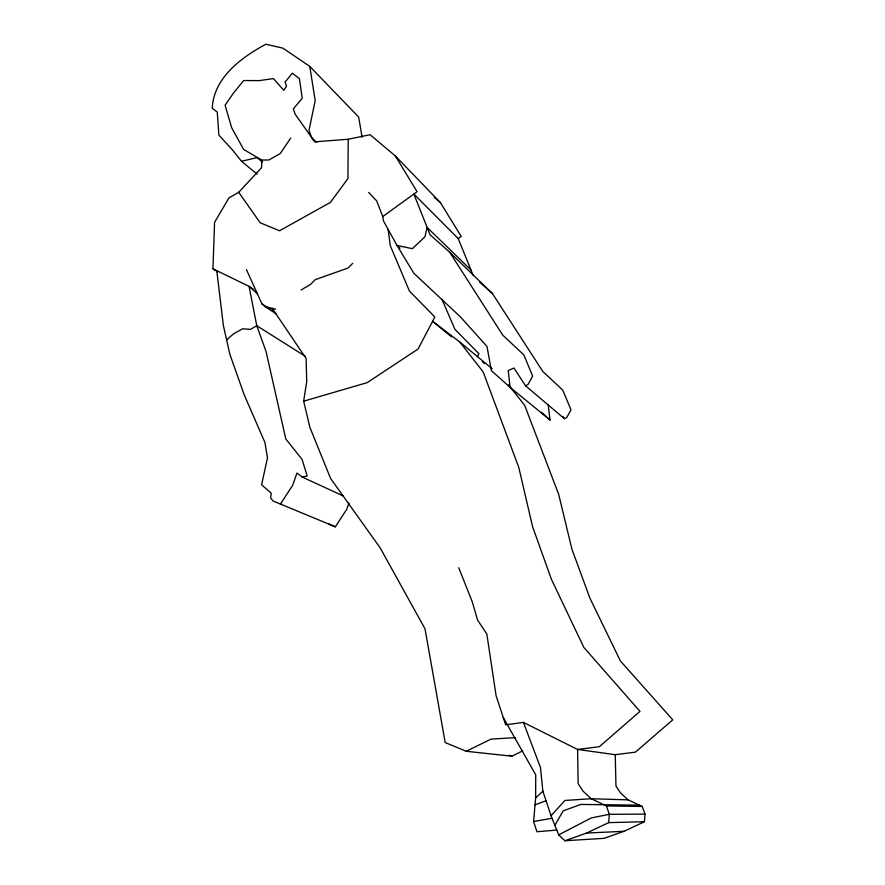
<?xml version="1.0" encoding="UTF-8"?>
<svg xmlns="http://www.w3.org/2000/svg" width="885" height="885" viewBox="0 0 885 885"><rect width="100%" height="100%" fill="white"/><g stroke="black" fill="none" stroke-linecap="round" stroke-linejoin="round"><path stroke-width="1.33" d="M556.776 830.075L536.941 831.734L533.6 821.523L535.624 797.927L535.724 774.817L503.244 717.503M348.225 139.244L347.916 178.604L330.382 202.422L279.505 230.786L260.135 222.743L238.718 192.288L261.551 167.763L261.772 160.096L243.607 149.421L231.704 127.761L225.078 105.238L233.33 93.29L243.685 80.524L259.006 80.635L273.454 78.599L283.842 90.336L286.541 86.133L285.103 82.084L292.327 73.189L299.429 78.688L302.239 98.29L293.3 108.888L295.225 114.309L314.706 141.843L348.225 139.244L370.118 134.73L395.374 155.992L440.453 202.654L461.229 236.45L458.209 238.585L473.298 275.711M217.522 271.85L212.942 268.808L214.579 222.301L228.994 197.853L238.718 192.288M523.422 722.403L540.481 767.549L542.859 791.168L551.045 815.782L558.689 834.876L564.929 840.75L604.079 838.338L624.069 831.281L644.424 821.722L644.988 814.123L642.244 806.467L628.118 799.863L620.451 792.838L615.96 786.057L615.241 754.684L577.595 749.462L523.422 722.403L505.645 724.826L496.098 695.732L486.838 634.036L477.568 620.053L472.247 601.756L458.729 567.728M564.929 840.75L586.589 833.062L608.67 822.619L609.334 814.311L606.413 805.936L591.18 798.735L582.95 791.068L578.148 783.667L577.595 749.462L599.333 746.708L639.988 711.363L583.834 647.422L551.443 579.365L532.549 526.553L518.776 467.357L483.144 371.866L459.78 342.008L432.621 321.31L434.8 316.93L409.467 291.121L390.285 245.687L388.139 229.414M522.692 750.922L511.784 756.199L466.207 751.276L445.199 742.548L425.01 628.826L380.052 547.682L330.614 478.486L309.916 427.411L303.655 401.193L306.719 381.723L306.122 358.447L272.215 308.356M348.933 503.023L346.699 509.395L335.36 526.818L273 500.965L270.567 497.79L271.286 493.233L261.584 484.803L267.502 457.899L264.936 442.522L244.216 394.854L229.879 354.398L223.396 325.614L216.77 270.666M477.424 356.743L478.929 353.701L454.912 329.331L441.892 299.185M554.862 825.296L563.247 810.804L580.87 804.432L639.446 805.162M280.357 504.196L292.581 485.389L296.984 473.044L302.183 477.037L343.225 495.954M290.7 138.071L280.313 153.459L269.029 159.942L261.772 160.096M551.045 815.782L564.884 800.46L591.18 798.735L628.118 799.863M352.695 263.332L348.093 268.022L315.226 279.66L310.657 284.328L301.099 289.97M535.624 797.927L542.859 791.168M226.626 339.94L233.375 333.944L242.523 328.833L250.532 329.353L256.772 325.724L305.38 356.345M548.158 404.379L550.005 419.977L510.092 387.309L491.396 370.638L486.96 346.389L460.377 316.863L413.926 273.354L396.967 245.399L383.515 221.051L382.729 216.582L417.089 191.702L395.374 155.992M558.689 834.876L591.224 817.95L609.334 814.311L644.988 814.123M510.092 387.309L508.244 370.538L513.964 368.005L525.502 385.749L528.035 384.499L532.648 376.125L523.909 354.962L502.791 335.194L449.757 252.325L430.033 234.691L413.859 194.047L458.209 238.585M466.207 751.276L491.042 739.108L515.225 737.659M525.502 385.749L564.387 418.671L566.743 417.532L570.991 409.799L562.694 390.053L542.793 371.446L492.447 293.577L449.757 252.325M535.038 804.786L546.045 800.759M303.655 401.193L367.242 382.619L418.052 349.033L432.621 321.31L451.615 336.931M362.087 137.308L358.679 117.063L309.794 66.386L282.824 48.111L265.887 44.25C241.295 57.414 213.617 77.858 212.245 108.258L217.267 112.074L218.861 135.106L232.047 149.432L241.505 161.269L257.159 157.607L262.414 162.066M302.183 477.037L307.183 475.997L302.05 459.381L285.8 438.96L266.064 351.555L256.772 325.724L249.05 286.353L212.942 268.808M533.6 821.523L552.041 818.282M615.241 754.684L635.341 752.184L672.755 719.848L620.385 660.94L589.875 598.094L571.931 549.209L558.678 494.317L524.683 405.363L508.532 384.887M586.589 833.062L624.069 831.281M608.67 822.619L644.424 821.722M606.413 805.936L642.244 806.467M246.439 269.637L261.916 303.865L265.124 306.575L275.644 309.208M509.329 755.193L511.784 756.199M328.39 523.754L335.36 526.818M261.916 303.865L272.237 310.69M265.124 306.575L276.562 314.142M250.178 287.116L253.575 289.406M482.27 361.843L484.405 363.469M241.505 161.269L257.203 174.234M459.78 342.008L492.137 368.724M434.181 197.355L440.453 202.654M249.05 286.353L257.247 293.532M541.2 412.133L550.005 419.977M479.659 282.127L492.447 293.577M400.02 248.143L396.967 245.399L412.333 248.696L424.999 236.726L427.145 227.445L470.997 270.025M316.664 142.352L311.708 137.695L308.987 130.327L315.193 100.68L309.794 66.386M368.636 192.41L376.7 200.884L382.729 216.582M562.937 416.459L564.387 418.671"/></g></svg>
